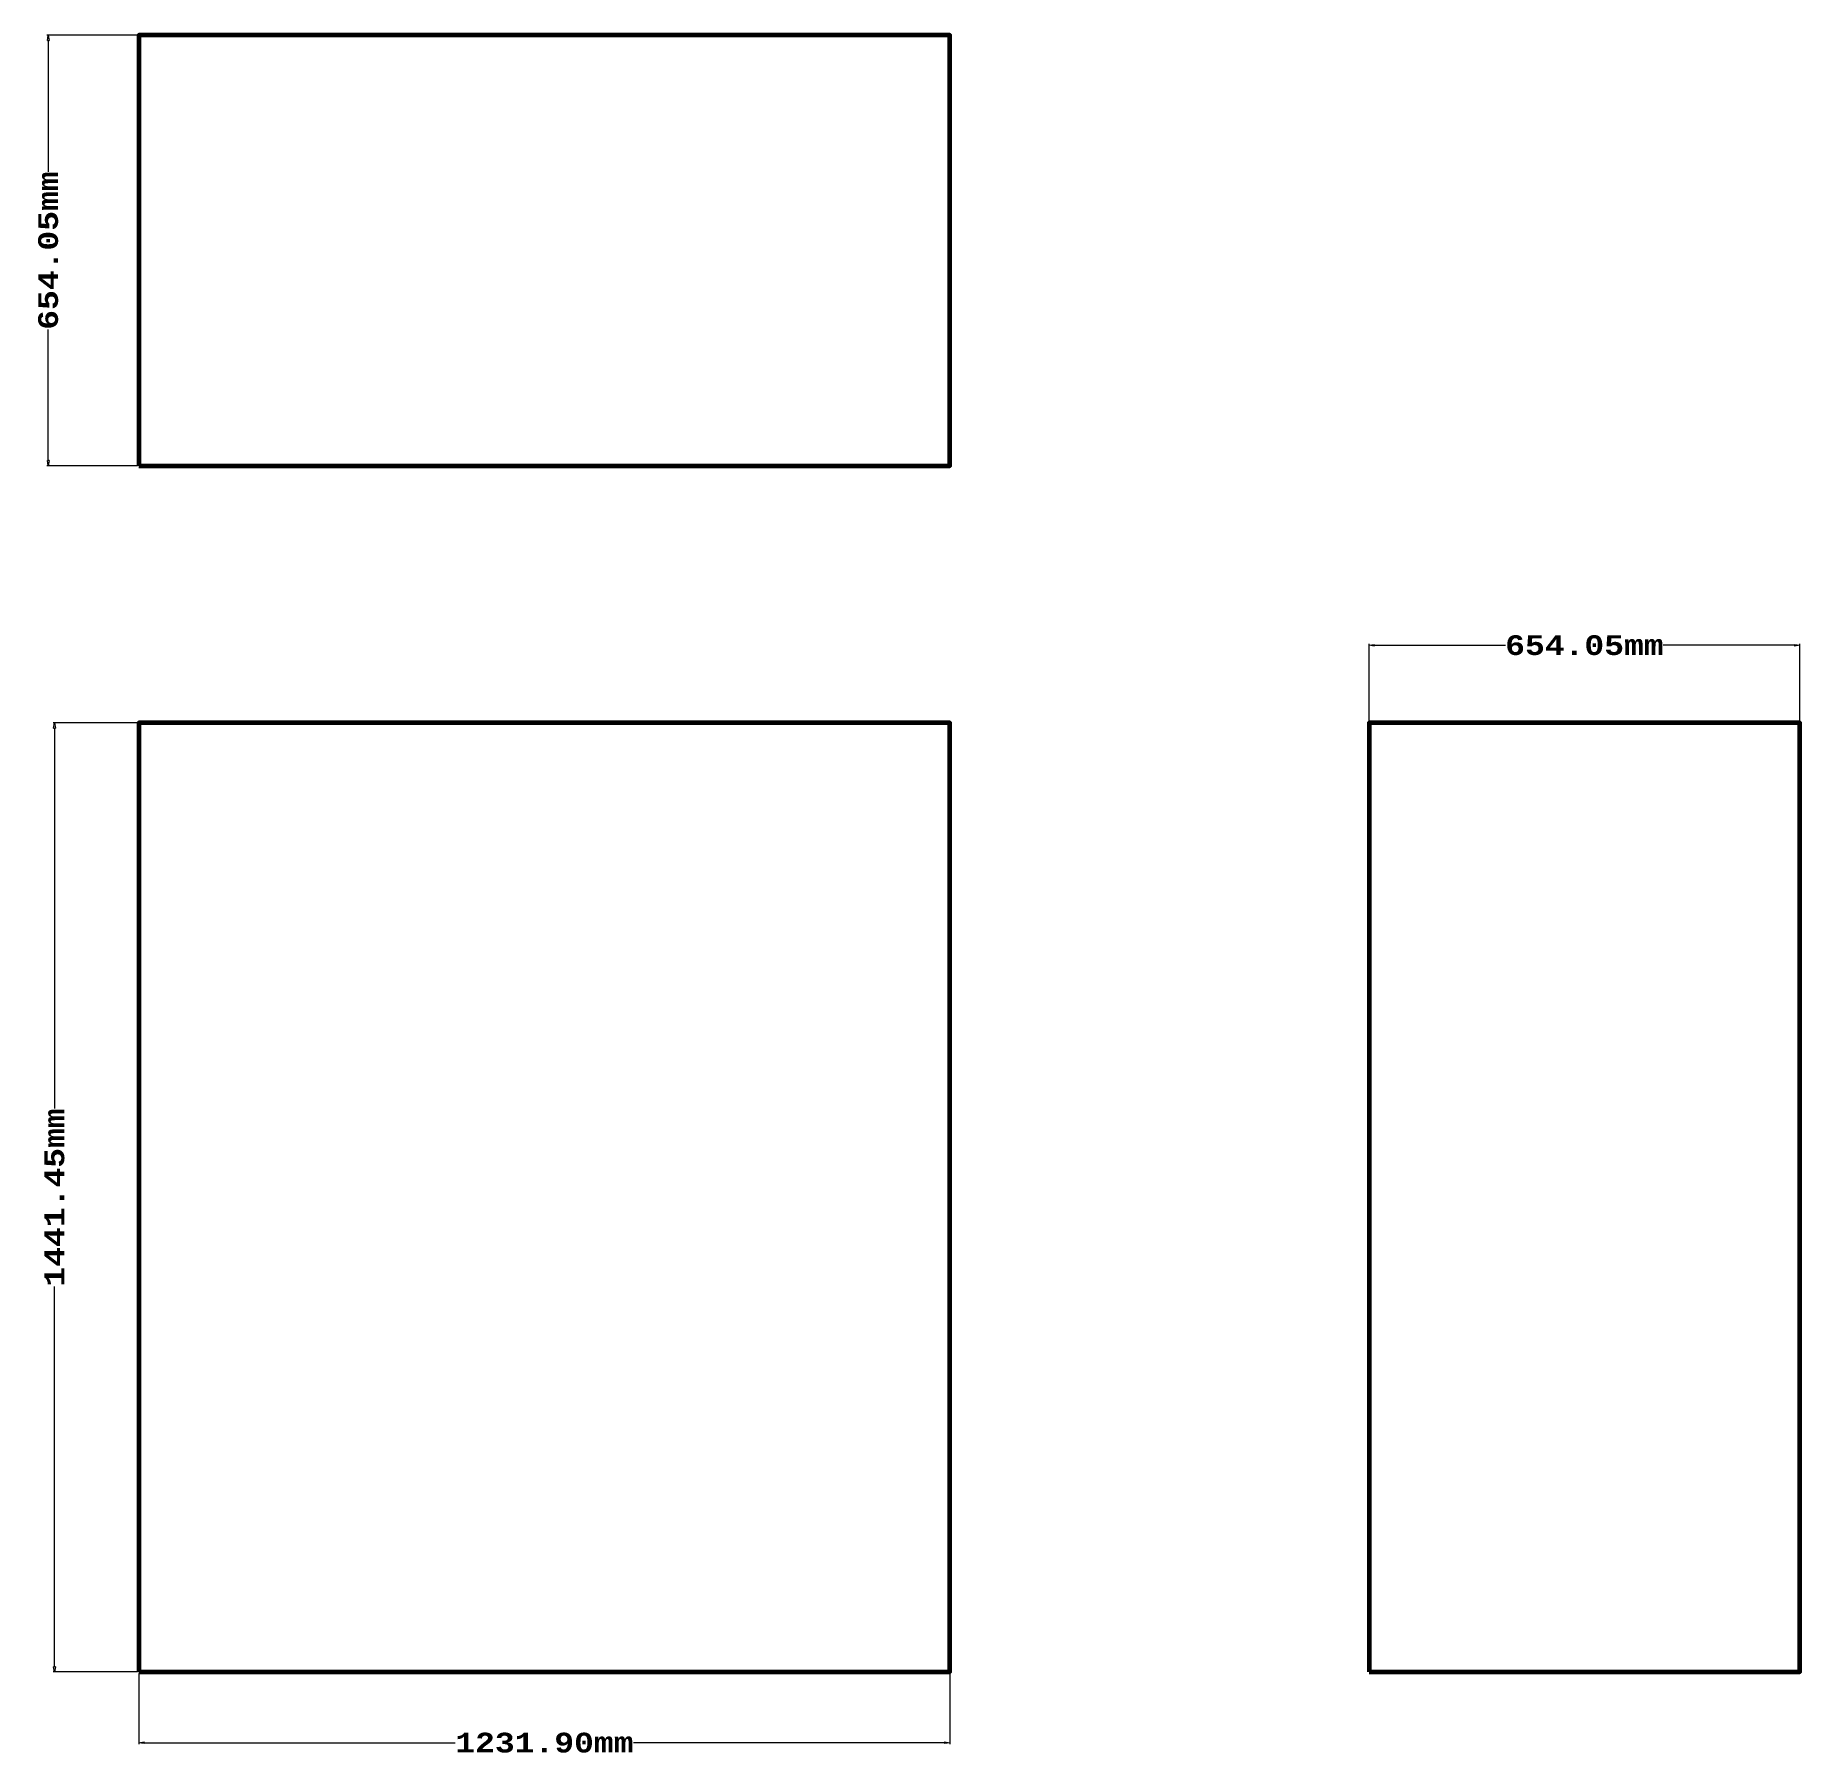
# Model space of a CAD drawing. Header units: millimetres. Extents: x -157 to 2523, y -127 to 2486.
import ezdxf

# ---------------------------------------------------------------- set-up
doc = ezdxf.new("R2010")
doc.units = ezdxf.units.MM
doc.header["$MEASUREMENT"] = 0
doc.layers.get('0').update_dxf_attribs({"lineweight": 60})
doc.layers.add('dimension', color=21, linetype='Continuous')
doc.styles.get("Standard").update_dxf_attribs({"font": 'courbd.ttf', "height": 30})
doc.dimstyles.get("Standard").update_dxf_attribs({"dimtxt": 30, "dimasz": 8, "dimexe": 2.18, "dimexo": 2.063, "dimgap": 0.09, "dimtad": 0, "dimzin": 0, "dimdsep": 46, "dimtxsty": 'Standard', "dimblk": 'CLOSEDBLANK', "dimcen": 0.09, "dimclrt": 256, "dimadec": 0, "dimazin": 0, "dimtfac": 1, "dimtofl": 0, "dimtmove": 0, "dimatfit": 3, "dimldrblk": 'CLOSEDBLANK', "dimfxl": 1, "dimtolj": 1, "dimtzin": 0, "dimlwd": 13, "dimlwe": 13, "dimarcsym": 0})

# ---------------------------------------------------------------- blocks, each defined once
blk = doc.blocks.new('_ClosedBlank')
at = {"color": 0, "linetype": 'ByBlock', "lineweight": -2}
for p, q in [((-1, 0.17), (0, 0)), ((-1, 0.17), (-1, -0.17)), ((0, 0), (-1, -0.17))]:
    blk.add_line(p, q, dxfattribs=at)
blk = doc.blocks.new('*D25')
at = {"layer": 'Defpoints', "color": 0, "transparency": 16777216}
for p in [(0, 0), (1231.9, 0), (1231.9, -107.5)]:
    blk.add_point(p, dxfattribs=at)
at = {"layer": 'dimension', "color": 0, "lineweight": 13, "transparency": 16777216}
for p, q in [((0, -2.1), (0, -109.7)), ((1231.9, -2.1), (1231.9, -109.7)), ((8, -107.5), (480.5, -107.5)), ((1223.9, -107.5), (751.4, -107.5))]:
    blk.add_line(p, q, dxfattribs=at)
at = {"layer": 'dimension', "color": 0, "lineweight": 13, "transparency": 16777216, "xscale": 8, "yscale": 8, "zscale": 8, "rotation": 180}
blk.add_blockref('_ClosedBlank', (0, -107.5), dxfattribs=at)
at = {"layer": 'dimension', "color": 0, "lineweight": 13, "transparency": 16777216, "xscale": 8, "yscale": 8, "zscale": 8}
blk.add_blockref('_ClosedBlank', (1231.9, -107.5), dxfattribs=at)
at = {"layer": 'dimension', "transparency": 16777216, "insert": (616, -107.5), "char_height": 30, "attachment_point": 5}
blk.add_mtext('\\A1;1231.90mm', dxfattribs=at)
blk = doc.blocks.new('*D26')
at = {"layer": 'Defpoints', "color": 0, "transparency": 16777216}
for p in [(0, 1441.5), (0, 0), (-128, 0)]:
    blk.add_point(p, dxfattribs=at)
at = {"layer": 'dimension', "color": 0, "lineweight": 13, "transparency": 16777216}
for p, q in [((-2.1, 1441.5), (-130.2, 1441.5)), ((-128, 1433.5), (-128, 856.1)), ((-128, 8), (-128, 585.3)), ((-2.1, 0), (-130.2, 0))]:
    blk.add_line(p, q, dxfattribs=at)
at = {"layer": 'dimension', "color": 0, "lineweight": 13, "transparency": 16777216, "xscale": 8, "yscale": 8, "zscale": 8}
for p, rotation in [((-128, 1441.5), 90), ((-128, 0), 270)]:
    blk.add_blockref('_ClosedBlank', p, dxfattribs=dict(at, rotation=rotation))
at = {"layer": 'dimension', "transparency": 16777216, "insert": (-128, 720.7), "char_height": 30, "attachment_point": 5, "rotation": 90}
blk.add_mtext('\\A1;1441.45mm', dxfattribs=at)
blk = doc.blocks.new('*D27')
at = {"layer": 'Defpoints', "color": 0, "transparency": 16777216}
for p in [(0, 2486.1), (-137.5, 1832), (0, 1832)]:
    blk.add_point(p, dxfattribs=at)
at = {"layer": 'dimension', "color": 0, "lineweight": 13, "transparency": 16777216}
for p, q in [((-2.1, 2486.1), (-139.7, 2486.1)), ((-137.5, 2478.1), (-137.5, 2278.7)), ((-137.5, 1840), (-137.5, 2039.4)), ((-2.1, 1832), (-139.7, 1832))]:
    blk.add_line(p, q, dxfattribs=at)
at = {"layer": 'dimension', "color": 0, "lineweight": 13, "transparency": 16777216, "xscale": 8, "yscale": 8, "zscale": 8}
for p, rotation in [((-137.5, 2486.1), 90), ((-137.5, 1832), 270)]:
    blk.add_blockref('_ClosedBlank', p, dxfattribs=dict(at, rotation=rotation))
at = {"layer": 'dimension', "transparency": 16777216, "insert": (-137.5, 2159), "char_height": 30, "attachment_point": 5, "rotation": 90}
blk.add_mtext('\\A1;654.05mm', dxfattribs=at)
blk = doc.blocks.new('*D28')
at = {"layer": 'Defpoints', "color": 0, "transparency": 16777216}
for p in [(2522.6, 1559.5), (1868.5, 1441.5), (2522.6, 1441.5)]:
    blk.add_point(p, dxfattribs=at)
at = {"layer": 'dimension', "color": 0, "lineweight": 13, "transparency": 16777216}
for p, q in [((1868.5, 1443.5), (1868.5, 1561.7)), ((1876.5, 1559.5), (2075.9, 1559.5)), ((2514.6, 1559.5), (2315.2, 1559.5)), ((2522.6, 1443.5), (2522.6, 1561.7))]:
    blk.add_line(p, q, dxfattribs=at)
at = {"layer": 'dimension', "color": 0, "lineweight": 13, "transparency": 16777216, "xscale": 8, "yscale": 8, "zscale": 8, "rotation": 180}
blk.add_blockref('_ClosedBlank', (1868.5, 1559.5), dxfattribs=at)
at = {"layer": 'dimension', "color": 0, "lineweight": 13, "transparency": 16777216, "xscale": 8, "yscale": 8, "zscale": 8}
blk.add_blockref('_ClosedBlank', (2522.6, 1559.5), dxfattribs=at)
at = {"layer": 'dimension', "transparency": 16777216, "insert": (2195.5, 1559.5), "char_height": 30, "attachment_point": 5}
blk.add_mtext('\\A1;654.05mm', dxfattribs=at)

msp = doc.modelspace()

# ---------------------------------------------------------------- linework, layer by layer
for points in [[(0, 1832), (1231.9, 1832), (1231.9, 2486.05), (0, 2486.05)], [(0, 0), (1231.9, 0), (1231.9, 1441.45), (0, 1441.45)], [(1868.5, 0), (2522.55, 0), (2522.55, 1441.45), (1868.5, 1441.45)]]:
    msp.add_lwpolyline(points, close=True)

# ---------------------------------------------------------------- dimensions: what is measured, and where the dimension line sits
at = {"layer": 'dimension'}
for base, p1, p2, picture, middle in [((-137.5, 1832), (0, 2486.05), (0, 1832), '*D27', (-137.5, 2159.025)), ((-128, 0), (0, 1441.45), (0, 0), '*D26', (-128, 720.725))]:
    dim = msp.add_linear_dim(base=base, p1=p1, p2=p2, angle=90, dimstyle='Standard', override={"dimpost": 'mm'}, dxfattribs=at)
    dim.commit()
    dim.dimension.update_dxf_attribs({"geometry": picture, "text_midpoint": middle})
for base, p1, p2, picture, middle in [((2522.55, 1559.5), (1868.5, 1441.45), (2522.55, 1441.45), '*D28', (2195.525, 1559.5)), ((1231.9, -107.5), (0, 0), (1231.9, 0), '*D25', (615.95, -107.5))]:
    dim = msp.add_linear_dim(base=base, p1=p1, p2=p2, dimstyle='Standard', override={"dimpost": 'mm'}, dxfattribs=at)
    dim.commit()
    dim.dimension.update_dxf_attribs({"geometry": picture, "text_midpoint": middle})

doc.saveas('drawing.dxf')
